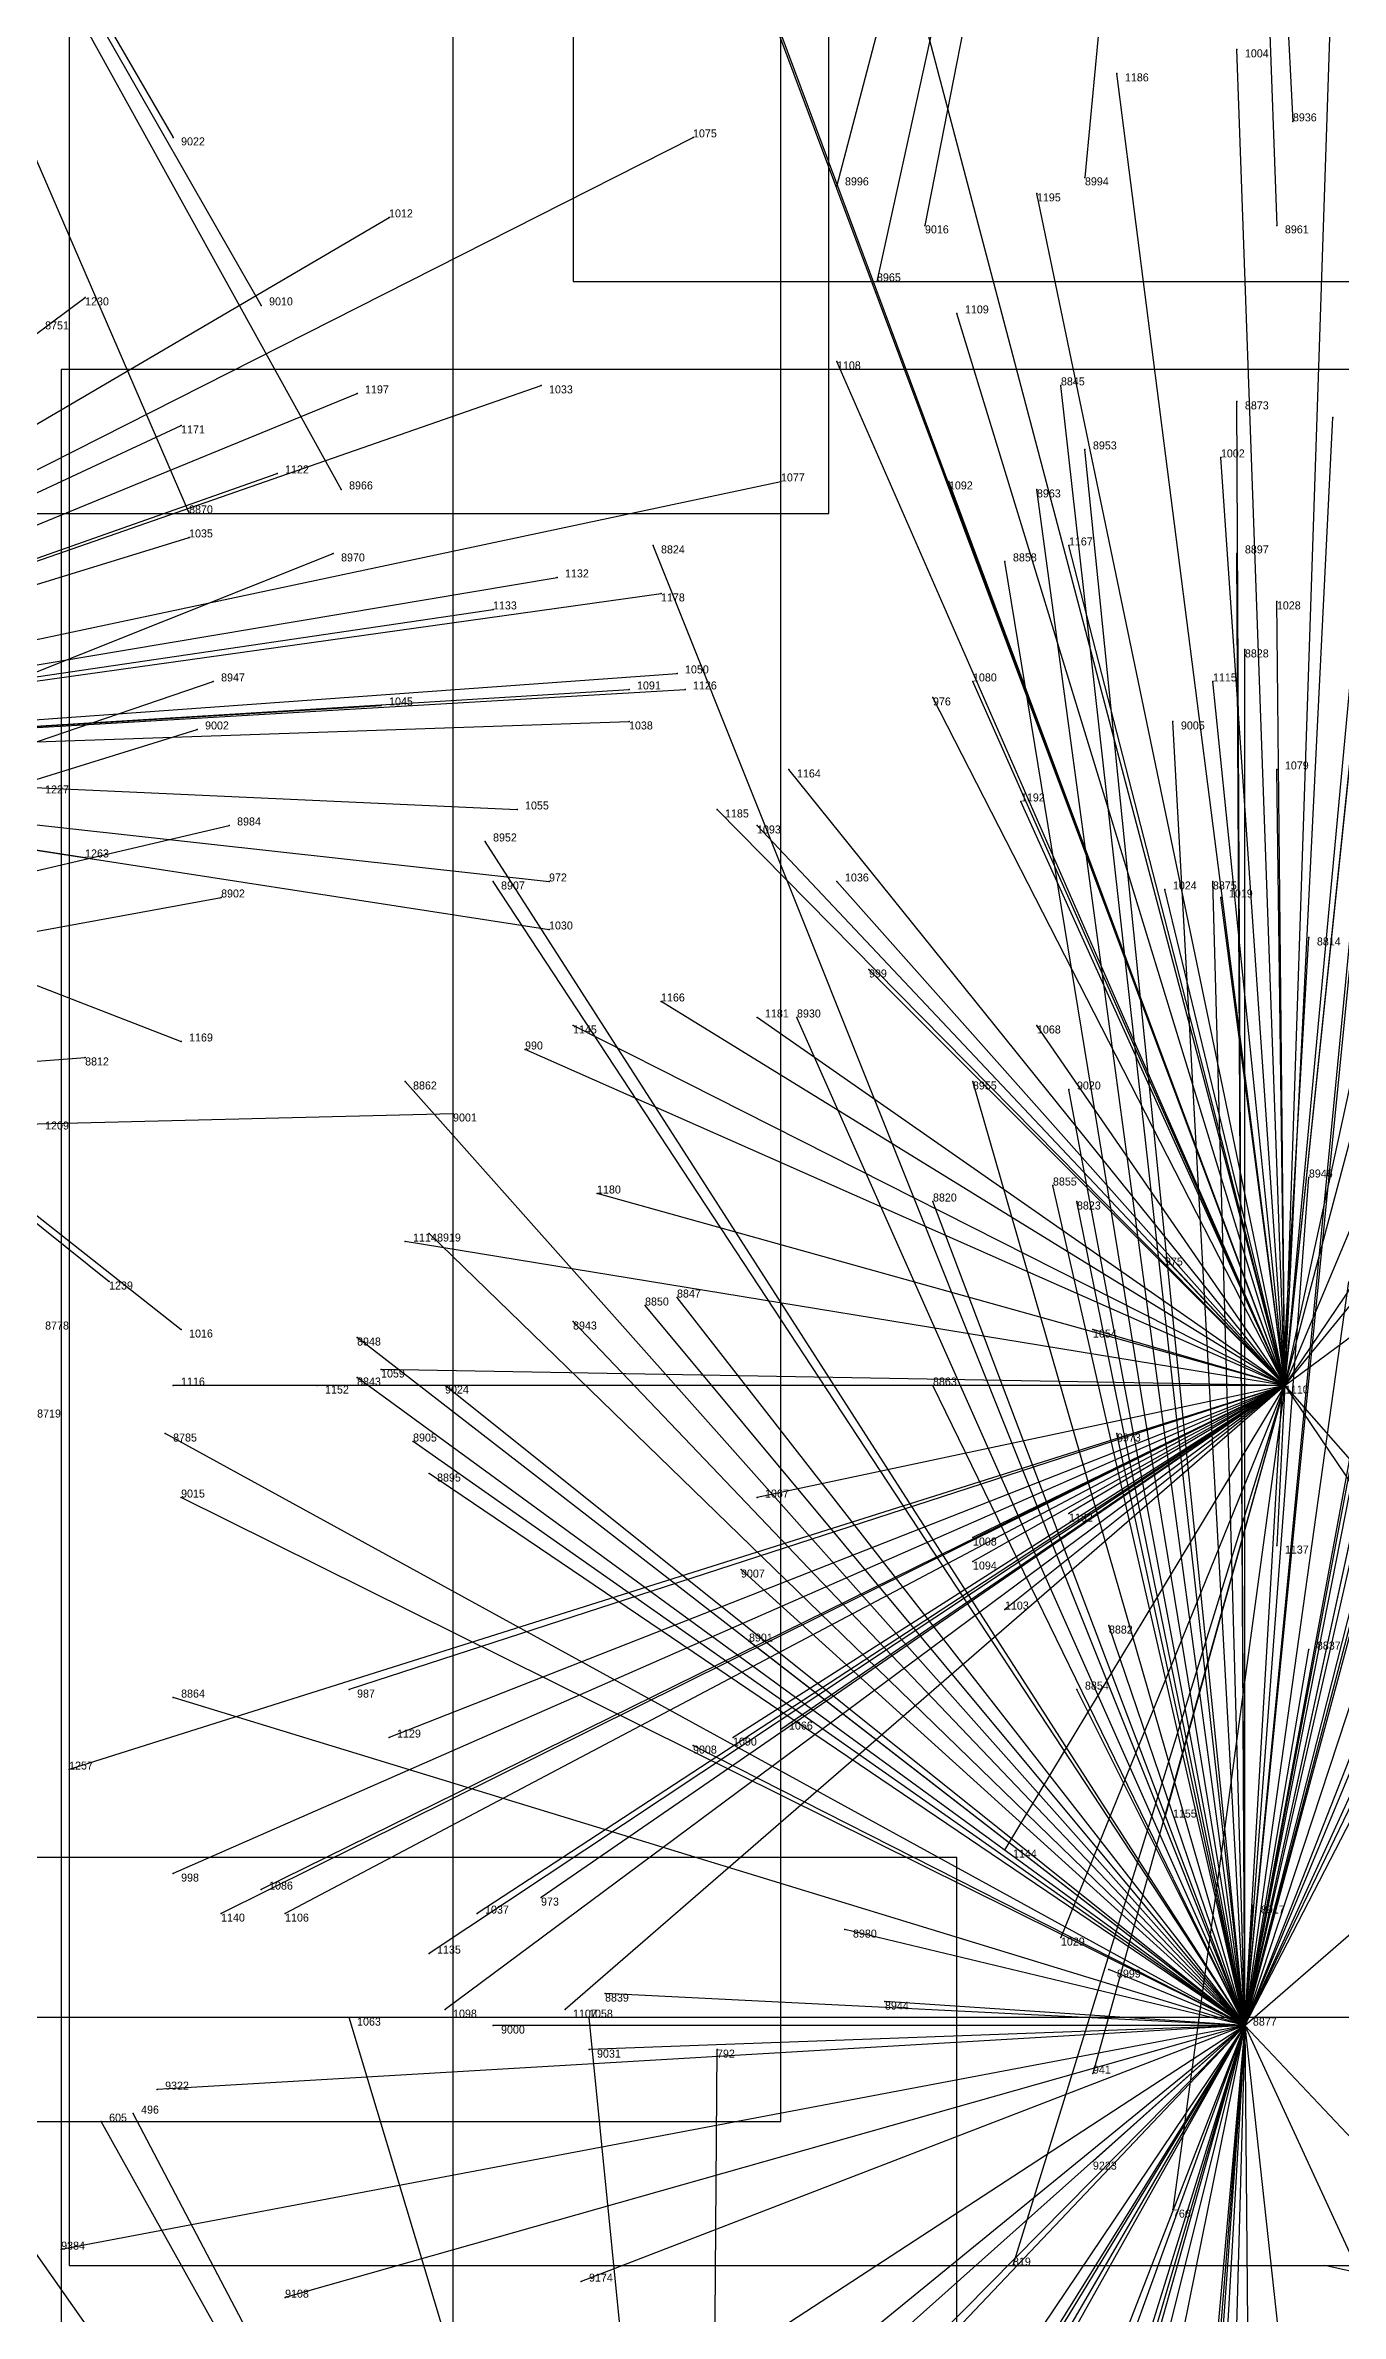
# Model space of a CAD drawing. Extents: x -0.07 to 1.1, y -0.07 to 1.1.
# Drawn here: x 0.742 to 0.904, y 0.219 to 0.5025 of the extents above; entities that cross this region are included whole.
import ezdxf

# ---------------------------------------------------------------- set-up
doc = ezdxf.new("R2010")
doc.units = 0
for name, color, linetype in [('Clients', 3, 'CONTINUOUS'), ('Facilities', 3, 'CONTINUOUS'), ('Facilities_lines', 3, 'CONTINUOUS'), ('Min_max_boxes', 1, 'CONTINUOUS'), ('Normals', 1, 'CONTINUOUS'), ('Source_points', 5, 'CONTINUOUS'), ('Text', 3, 'CONTINUOUS')]:
    doc.layers.add(name, color=color, linetype=linetype)

msp = doc.modelspace()

# ---------------------------------------------------------------- linework, layer by layer
at = {"layer": 'Clients', "color": 5}
for p in [(0.891, 0.502), (0.876, 0.499), (0.758, 0.491, 1), (0.823, 0.491), (0.898, 0.493, 1), (0.841, 0.485, 1), (0.872, 0.486, 1), (0.866, 0.484), (0.785, 0.481), (0.852, 0.48, 1), (0.896, 0.48, 1), (0.747, 0.471), (0.846, 0.473, 1), (0.769, 0.47, 1), (0.856, 0.469), (0.841, 0.463), (0.804, 0.46), (0.869, 0.46, 1), (0.781, 0.459), (0.891, 0.458, 1), (0.759, 0.455), (0.903, 0.456), (0.872, 0.452, 1), (0.889, 0.451), (0.771, 0.449), (0.834, 0.448), (0.855, 0.448), (0.779, 0.447, 1), (0.866, 0.447, 1), (0.76, 0.444, 1), (0.76, 0.441), (0.818, 0.44, 1), (0.87, 0.44), (0.778, 0.439, 1), (0.862, 0.438, 1), (0.891, 0.439, 1), (0.806, 0.436), (0.819, 0.434), (0.798, 0.432), (0.896, 0.433), (0.892, 0.427, 1), (0.763, 0.423, 1), (0.821, 0.424), (0.858, 0.423), (0.888, 0.423), (0.784, 0.42), (0.815, 0.422), (0.822, 0.422), (0.853, 0.421), (0.761, 0.417, 1), (0.815, 0.418), (0.883, 0.418, 1), (0.835, 0.412), (0.896, 0.412), (0.801, 0.407), (0.826, 0.407), (0.864, 0.408), (0.765, 0.405, 1), (0.797, 0.403, 1), (0.831, 0.405), (0.747, 0.401), (0.798, 0.398, 1), (0.805, 0.398), (0.841, 0.398), (0.882, 0.397), (0.888, 0.398, 1), (0.764, 0.396, 1), (0.889, 0.396), (0.805, 0.392), (0.9, 0.391, 1), (0.845, 0.387), (0.819, 0.383), (0.808, 0.38), (0.831, 0.381), (0.836, 0.381, 1), (0.866, 0.38), (0.759, 0.378), (0.747, 0.376, 1), (0.802, 0.377), (0.787, 0.373, 1), (0.858, 0.373, 1), (0.87, 0.372, 1), (0.793, 0.369, 1), (0.9, 0.361, 1), (0.811, 0.359), (0.853, 0.358, 1), (0.868, 0.36, 1), (0.871, 0.358, 1), (0.787, 0.353), (0.79, 0.354, 1), (0.882, 0.351), (0.75, 0.348), (0.821, 0.346, 1), (0.817, 0.345, 1), (0.759, 0.342), (0.781, 0.341, 1), (0.808, 0.343, 1), (0.873, 0.342), (0.758, 0.335), (0.776, 0.335), (0.781, 0.336, 1), (0.784, 0.337), (0.792, 0.335, 1), (0.853, 0.335, 1), (0.757, 0.329, 1), (0.876, 0.329, 1), (0.788, 0.328, 1), (0.79, 0.324, 1), (0.759, 0.321, 1), (0.831, 0.321), (0.87, 0.319), (0.858, 0.316), (0.896, 0.315), (0.829, 0.312, 1), (0.858, 0.313), (0.862, 0.307), (0.875, 0.305, 1), (0.83, 0.303, 1), (0.9, 0.302, 1), (0.758, 0.296, 1), (0.78, 0.297), (0.871, 0.297, 1), (0.785, 0.291), (0.823, 0.29, 1), (0.828, 0.291), (0.834, 0.292), (0.745, 0.287), (0.882, 0.281), (0.862, 0.277), (0.758, 0.274), (0.769, 0.272), (0.804, 0.271), (0.893, 0.27, 1), (0.764, 0.269), (0.772, 0.269), (0.796, 0.269), (0.842, 0.267, 1), (0.79, 0.264), (0.869, 0.266), (0.875, 0.262, 1), (0.812, 0.259, 1), (0.847, 0.258, 1), (0.78, 0.256), (0.792, 0.257), (0.807, 0.257), (0.81, 0.256), (0.798, 0.255, 1), (0.81, 0.252, 1), (0.826, 0.252), (0.756, 0.247, 1), (0.873, 0.249), (0.753, 0.244), (0.749, 0.243), (0.873, 0.238, 1), (0.883, 0.232), (0.744, 0.227, 1), (0.863, 0.225), (0.809, 0.223, 1), (0.772, 0.221, 1)]:
    msp.add_point(p, dxfattribs=at)
at = {"layer": 'Facilities', "color": 3}
for p in [(0.897, 0.335), (0.892, 0.255, 1)]:
    msp.add_point(p, dxfattribs=at)
at = {"layer": 'Facilities_lines', "color": 3}
for p, q in [((0.889, 0.669, 1), (0.841, 0.485, 1)), ((0.889, 0.669, 1), (0.846, 0.473, 1)), ((0.889, 0.669, 1), (0.852, 0.48, 1)), ((0.889, 0.669, 1), (0.872, 0.486, 1)), ((0.889, 0.669, 1), (0.898, 0.493, 1)), ((0.889, 0.669, 1), (0.896, 0.48, 1)), ((0.686, 0.615, 1), (0.76, 0.444, 1)), ((0.686, 0.615, 1), (0.779, 0.447, 1)), ((0.686, 0.615, 1), (0.769, 0.47, 1)), ((0.686, 0.615, 1), (0.758, 0.491, 1)), ((0.897, 0.335), (0.919, 0.546)), ((0.897, 0.335), (0.914, 0.518)), ((0.897, 0.335), (0.903, 0.515)), ((0.897, 0.335), (0.831, 0.512)), ((0.897, 0.335), (0.85, 0.513)), ((0.897, 0.335), (0.833, 0.506)), ((0.897, 0.335), (0.891, 0.502)), ((0.897, 0.335), (0.876, 0.499)), ((0.669, 0.413), (0.823, 0.491)), ((0.897, 0.335), (0.913, 0.488)), ((0.897, 0.335), (0.866, 0.484)), ((0.897, 0.335), (0.929, 0.482)), ((0.897, 0.335), (0.936, 0.482)), ((0.669, 0.413), (0.785, 0.481)), ((0.669, 0.413), (0.747, 0.471)), ((0.897, 0.335), (0.856, 0.469)), ((0.897, 0.335), (0.841, 0.463)), ((0.669, 0.413), (0.804, 0.46)), ((0.892, 0.255, 1), (0.869, 0.46, 1)), ((0.892, 0.255, 1), (0.912, 0.462, 1)), ((0.892, 0.255, 1), (0.944, 0.46, 1)), ((0.669, 0.413), (0.781, 0.459)), ((0.892, 0.255, 1), (0.891, 0.458, 1)), ((0.892, 0.255, 1), (0.936, 0.458, 1)), ((0.669, 0.413), (0.759, 0.455)), ((0.897, 0.335), (0.903, 0.456)), ((0.892, 0.255, 1), (0.872, 0.452, 1)), ((0.897, 0.335), (0.889, 0.451)), ((0.669, 0.413), (0.771, 0.449)), ((0.669, 0.413), (0.834, 0.448)), ((0.897, 0.335), (0.855, 0.448)), ((0.892, 0.255, 1), (0.866, 0.447, 1)), ((0.669, 0.413), (0.76, 0.441)), ((0.892, 0.255, 1), (0.818, 0.44, 1)), ((0.897, 0.335), (0.87, 0.44)), ((0.59, 0.364, 1), (0.778, 0.439, 1)), ((0.892, 0.255, 1), (0.862, 0.438, 1)), ((0.892, 0.255, 1), (0.891, 0.439, 1)), ((0.669, 0.413), (0.806, 0.436)), ((0.669, 0.413), (0.819, 0.434)), ((0.669, 0.413), (0.798, 0.432)), ((0.892, 0.255, 1), (0.927, 0.433, 1)), ((0.897, 0.335), (0.896, 0.433)), ((0.897, 0.335), (0.938, 0.433)), ((0.892, 0.255, 1), (0.892, 0.427, 1)), ((0.59, 0.364, 1), (0.763, 0.423, 1)), ((0.669, 0.413), (0.821, 0.424)), ((0.897, 0.335), (0.858, 0.423)), ((0.897, 0.335), (0.888, 0.423)), ((0.669, 0.413), (0.815, 0.422)), ((0.669, 0.413), (0.822, 0.422)), ((0.669, 0.413), (0.784, 0.42)), ((0.897, 0.335), (0.853, 0.421)), ((0.59, 0.364, 1), (0.761, 0.417, 1)), ((0.669, 0.413), (0.815, 0.418)), ((0.892, 0.255, 1), (0.883, 0.418, 1)), ((0.669, 0.413), (0.805, 0.398)), ((0.669, 0.413), (0.805, 0.392)), ((0.669, 0.413), (0.801, 0.407)), ((0.669, 0.413), (0.759, 0.378)), ((0.669, 0.413), (0.759, 0.342)), ((0.669, 0.413), (0.75, 0.348)), ((0.669, 0.413), (0.747, 0.401)), ((0.897, 0.335), (0.835, 0.412)), ((0.897, 0.335), (0.896, 0.412)), ((0.897, 0.335), (0.826, 0.407)), ((0.897, 0.335), (0.864, 0.408)), ((0.892, 0.255, 1), (0.907, 0.406, 1)), ((0.59, 0.364, 1), (0.765, 0.405, 1)), ((0.892, 0.255, 1), (0.797, 0.403, 1)), ((0.897, 0.335), (0.831, 0.405)), ((0.892, 0.255, 1), (0.919, 0.401, 1)), ((0.892, 0.255, 1), (0.798, 0.398, 1)), ((0.897, 0.335), (0.841, 0.398)), ((0.897, 0.335), (0.882, 0.397)), ((0.892, 0.255, 1), (0.888, 0.398, 1)), ((0.59, 0.364, 1), (0.764, 0.396, 1)), ((0.897, 0.335), (0.889, 0.396)), ((0.892, 0.255, 1), (0.9, 0.391, 1)), ((0.897, 0.335), (0.845, 0.387)), ((0.892, 0.255, 1), (0.922, 0.387, 1)), ((0.897, 0.335), (0.819, 0.383)), ((0.897, 0.335), (0.93, 0.384)), ((0.897, 0.335), (0.808, 0.38)), ((0.897, 0.335), (0.831, 0.381)), ((0.892, 0.255, 1), (0.836, 0.381, 1)), ((0.897, 0.335), (0.866, 0.38)), ((0.892, 0.255, 1), (0.916, 0.382, 1)), ((0.897, 0.335), (0.932, 0.378)), ((0.59, 0.364, 1), (0.747, 0.376, 1)), ((0.897, 0.335), (0.802, 0.377)), ((0.892, 0.255, 1), (0.918, 0.375, 1)), ((0.892, 0.255, 1), (0.787, 0.373, 1)), ((0.892, 0.255, 1), (0.858, 0.373, 1)), ((0.892, 0.255, 1), (0.87, 0.372, 1)), ((0.892, 0.255, 1), (0.924, 0.374, 1)), ((0.59, 0.364, 1), (0.793, 0.369, 1)), ((0.892, 0.255, 1), (0.9, 0.361, 1)), ((0.897, 0.335), (0.811, 0.359)), ((0.892, 0.255, 1), (0.853, 0.358, 1)), ((0.892, 0.255, 1), (0.868, 0.36, 1)), ((0.892, 0.255, 1), (0.871, 0.358, 1)), ((0.892, 0.255, 1), (0.932, 0.357, 1)), ((0.897, 0.335), (0.924, 0.355)), ((0.897, 0.335), (0.787, 0.353)), ((0.892, 0.255, 1), (0.79, 0.354, 1)), ((0.892, 0.255, 1), (0.942, 0.352, 1)), ((0.897, 0.335), (0.882, 0.351)), ((0.892, 0.255, 1), (0.821, 0.346, 1)), ((0.892, 0.255, 1), (0.905, 0.348, 1)), ((0.892, 0.255, 1), (0.817, 0.345, 1)), ((0.892, 0.255, 1), (0.781, 0.341, 1)), ((0.892, 0.255, 1), (0.808, 0.343, 1)), ((0.897, 0.335), (0.873, 0.342)), ((0.897, 0.335), (0.745, 0.287)), ((0.897, 0.335), (0.758, 0.274)), ((0.897, 0.335), (0.758, 0.335)), ((0.897, 0.335), (0.764, 0.269)), ((0.897, 0.335), (0.769, 0.272)), ((0.897, 0.335), (0.772, 0.269)), ((0.897, 0.335), (0.776, 0.335)), ((0.897, 0.335), (0.78, 0.297)), ((0.892, 0.255, 1), (0.781, 0.336, 1)), ((0.897, 0.335), (0.784, 0.337)), ((0.897, 0.335), (0.785, 0.291)), ((0.897, 0.335), (0.79, 0.264)), ((0.897, 0.335), (0.792, 0.257)), ((0.892, 0.255, 1), (0.792, 0.335, 1)), ((0.897, 0.335), (0.796, 0.269)), ((0.897, 0.335), (0.804, 0.271)), ((0.897, 0.335), (0.807, 0.257)), ((0.897, 0.335), (0.828, 0.291)), ((0.897, 0.335), (0.831, 0.321)), ((0.897, 0.335), (0.834, 0.292)), ((0.892, 0.255, 1), (0.853, 0.335, 1)), ((0.897, 0.335), (0.858, 0.316)), ((0.897, 0.335), (0.858, 0.313)), ((0.897, 0.335), (0.862, 0.307)), ((0.897, 0.335), (0.862, 0.277)), ((0.897, 0.335), (0.863, 0.225)), ((0.897, 0.335), (0.869, 0.266)), ((0.897, 0.335), (0.87, 0.319)), ((0.897, 0.335), (0.873, 0.249)), ((0.897, 0.335), (0.882, 0.281)), ((0.897, 0.335), (0.883, 0.232)), ((0.892, 0.255, 1), (0.913, 0.335, 1)), ((0.897, 0.335), (0.896, 0.315)), ((0.897, 0.335), (0.93, 0.286)), ((0.897, 0.335), (0.933, 0.294)), ((0.892, 0.255, 1), (0.93, 0.334, 1)), ((0.892, 0.255, 1), (0.757, 0.329, 1)), ((0.892, 0.255, 1), (0.876, 0.329, 1)), ((0.892, 0.255, 1), (0.788, 0.328, 1)), ((0.892, 0.255, 1), (0.79, 0.324, 1)), ((0.892, 0.255, 1), (0.915, 0.325, 1)), ((0.892, 0.255, 1), (0.924, 0.325, 1)), ((0.892, 0.255, 1), (0.759, 0.321, 1)), ((0.892, 0.255, 1), (0.829, 0.312, 1)), ((0.892, 0.255, 1), (0.914, 0.308, 1)), ((0.892, 0.255, 1), (0.875, 0.305, 1)), ((0.892, 0.255, 1), (0.83, 0.303, 1)), ((0.892, 0.255, 1), (0.9, 0.302, 1)), ((0.892, 0.255, 1), (0.758, 0.296, 1)), ((0.892, 0.255, 1), (0.871, 0.297, 1)), ((0.892, 0.255, 1), (0.823, 0.29, 1)), ((0.892, 0.255, 1), (0.923, 0.282, 1)), ((0.892, 0.255, 1), (0.923, 0.282, 1)), ((0.892, 0.255, 1), (0.893, 0.27, 1)), ((0.892, 0.255, 1), (0.842, 0.267, 1)), ((0.892, 0.255, 1), (0.875, 0.262, 1)), ((0.892, 0.255, 1), (0.812, 0.259, 1)), ((0.892, 0.255, 1), (0.847, 0.258, 1)), ((0.825, 0.107), (0.78, 0.256)), ((0.825, 0.107), (0.81, 0.256)), ((0.892, 0.255, 1), (0.744, 0.227, 1)), ((0.892, 0.255, 1), (0.756, 0.247, 1)), ((0.892, 0.255, 1), (0.772, 0.221, 1)), ((0.892, 0.255, 1), (0.798, 0.255, 1)), ((0.892, 0.255, 1), (0.805, 0.184, 1)), ((0.892, 0.255, 1), (0.807, 0.169, 1)), ((0.892, 0.255, 1), (0.809, 0.223, 1)), ((0.892, 0.255, 1), (0.81, 0.252, 1)), ((0.892, 0.255, 1), (0.816, 0.175, 1)), ((0.892, 0.255, 1), (0.826, 0.212, 1)), ((0.892, 0.255, 1), (0.828, 0.16, 1)), ((0.892, 0.255, 1), (0.828, 0.198, 1)), ((0.892, 0.255, 1), (0.834, 0.162, 1)), ((0.892, 0.255, 1), (0.842, 0.173, 1)), ((0.892, 0.255, 1), (0.846, 0.176, 1)), ((0.892, 0.255, 1), (0.848, 0.142, 1)), ((0.892, 0.255, 1), (0.854, 0.15, 1)), ((0.892, 0.255, 1), (0.854, 0.126, 1)), ((0.892, 0.255, 1), (0.861, 0.145, 1)), ((0.892, 0.255, 1), (0.869, 0.163, 1)), ((0.892, 0.255, 1), (0.869, 0.214, 1)), ((0.892, 0.255, 1), (0.873, 0.238, 1)), ((0.892, 0.255, 1), (0.877, 0.181, 1)), ((0.892, 0.255, 1), (0.878, 0.21, 1)), ((0.892, 0.255, 1), (0.881, 0.132, 1)), ((0.892, 0.255, 1), (0.881, 0.104, 1)), ((0.892, 0.255, 1), (0.884, 0.156, 1)), ((0.892, 0.255, 1), (0.887, 0.169, 1)), ((0.892, 0.255, 1), (0.887, 0.075, 1)), ((0.892, 0.255, 1), (0.921, 0.192, 1)), ((0.892, 0.255, 1), (0.909, 0.237, 1)), ((0.892, 0.255, 1), (0.904, 0.145, 1)), ((0.892, 0.255, 1), (0.893, 0.141, 1)), ((0.825, 0.107), (0.826, 0.252)), ((0.825, 0.107), (0.753, 0.244)), ((0.825, 0.107), (0.749, 0.243)), ((0.825, 0.107), (0.737, 0.232))]:
    msp.add_line(p, q, dxfattribs=at)
at = {"layer": 'Min_max_boxes', "color": 1}
for p, q in [((0.808, 0.796, 1), (0.808, 0.473, 1)), ((0.808, 0.796, 1), (0.808, 0.473, 1)), ((0.84, 0.444, 1), (0.84, 0.789, 1)), ((0.84, 0.444, 1), (0.84, 0.789, 1)), ((0.745, 0.546), (0.745, 0.225)), ((0.745, 0.546), (0.745, 0.225)), ((0.793, 0.217, 1), (0.793, 0.547, 1)), ((0.793, 0.217, 1), (0.793, 0.547, 1)), ((0.834, 0.243), (0.834, 0.525)), ((0.834, 0.243), (0.834, 0.525)), ((0.808, 0.473, 1), (0.94, 0.473, 1)), ((0.808, 0.473, 1), (0.94, 0.473, 1)), ((0.808, 0.473, 1), (0.808, 0.473, 1)), ((0.944, 0.462, 1), (0.744, 0.462, 1)), ((0.744, 0.462, 1), (0.744, 0.075, 1)), ((0.944, 0.462, 1), (0.744, 0.462, 1)), ((0.744, 0.462, 1), (0.744, 0.075, 1)), ((0.744, 0.462, 1), (0.744, 0.462, 1)), ((0.471, 0.444, 1), (0.84, 0.444, 1)), ((0.471, 0.444, 1), (0.84, 0.444, 1)), ((0.84, 0.444, 1), (0.84, 0.444, 1)), ((0.856, 0.276, 1), (0.541, 0.276, 1)), ((0.856, 0.276, 1), (0.541, 0.276, 1)), ((0.856, 0.075, 1), (0.856, 0.276, 1)), ((0.856, 0.075, 1), (0.856, 0.276, 1)), ((0.856, 0.276, 1), (0.856, 0.276, 1)), ((0.92, 0.256), (0.716, 0.256)), ((0.92, 0.256), (0.716, 0.256)), ((0.482, 0.243), (0.834, 0.243)), ((0.482, 0.243), (0.834, 0.243)), ((0.834, 0.243), (0.834, 0.243)), ((0.745, 0.225), (0.938, 0.225)), ((0.745, 0.225), (0.938, 0.225)), ((0.745, 0.225), (0.745, 0.225))]:
    msp.add_line(p, q, dxfattribs=at)
at = {"layer": 'Normals', "color": 1}
for p, q in [((0.891, 0.502), (0.891, 0.502, 0.1)), ((0.876, 0.499), (0.876, 0.499, 0.1)), ((0.758, 0.491, 1), (0.758, 0.491, 1.1)), ((0.823, 0.491), (0.823, 0.491, 0.1)), ((0.898, 0.493, 1), (0.898, 0.493, 1.1)), ((0.841, 0.485, 1), (0.841, 0.485, 1.1)), ((0.872, 0.486, 1), (0.872, 0.486, 1.1)), ((0.866, 0.484), (0.866, 0.484, 0.1)), ((0.785, 0.481), (0.785, 0.481, 0.1)), ((0.852, 0.48, 1), (0.852, 0.48, 1.1)), ((0.896, 0.48, 1), (0.896, 0.48, 1.1)), ((0.747, 0.471), (0.747, 0.471, 0.1)), ((0.846, 0.473, 1), (0.846, 0.473, 1.1)), ((0.769, 0.47, 1), (0.769, 0.47, 1.1)), ((0.856, 0.469), (0.856, 0.469, 0.1)), ((0.841, 0.463), (0.841, 0.463, 0.1)), ((0.804, 0.46), (0.804, 0.46, 0.1)), ((0.869, 0.46, 1), (0.869, 0.46, 1.1)), ((0.781, 0.459), (0.781, 0.459, 0.1)), ((0.891, 0.458, 1), (0.891, 0.458, 1.1)), ((0.759, 0.455), (0.759, 0.455, 0.1)), ((0.903, 0.456), (0.903, 0.456, 0.1)), ((0.872, 0.452, 1), (0.872, 0.452, 1.1)), ((0.889, 0.451), (0.889, 0.451, 0.1)), ((0.771, 0.449), (0.771, 0.449, 0.1)), ((0.834, 0.448), (0.834, 0.448, 0.1)), ((0.855, 0.448), (0.855, 0.448, 0.1)), ((0.779, 0.447, 1), (0.779, 0.447, 1.1)), ((0.866, 0.447, 1), (0.866, 0.447, 1.1)), ((0.76, 0.444, 1), (0.76, 0.444, 1.1)), ((0.76, 0.441), (0.76, 0.441, 0.1)), ((0.818, 0.44, 1), (0.818, 0.44, 1.1)), ((0.87, 0.44), (0.87, 0.44, 0.1)), ((0.778, 0.439, 1), (0.778, 0.439, 1.1)), ((0.862, 0.438, 1), (0.862, 0.438, 1.1)), ((0.891, 0.439, 1), (0.891, 0.439, 1.1)), ((0.806, 0.436), (0.806, 0.436, 0.1)), ((0.819, 0.434), (0.819, 0.434, 0.1)), ((0.798, 0.432), (0.798, 0.432, 0.1)), ((0.896, 0.433), (0.896, 0.433, 0.1)), ((0.892, 0.427, 1), (0.892, 0.427, 1.1)), ((0.763, 0.423, 1), (0.763, 0.423, 1.1)), ((0.821, 0.424), (0.821, 0.424, 0.1)), ((0.858, 0.423), (0.858, 0.423, 0.1)), ((0.888, 0.423), (0.888, 0.423, 0.1)), ((0.784, 0.42), (0.784, 0.42, 0.1)), ((0.815, 0.422), (0.815, 0.422, 0.1)), ((0.822, 0.422), (0.822, 0.422, 0.1)), ((0.853, 0.421), (0.853, 0.421, 0.1)), ((0.761, 0.417, 1), (0.761, 0.417, 1.1)), ((0.815, 0.418), (0.815, 0.418, 0.1)), ((0.883, 0.418, 1), (0.883, 0.418, 1.1)), ((0.835, 0.412), (0.835, 0.412, 0.1)), ((0.896, 0.412), (0.896, 0.412, 0.1)), ((0.801, 0.407), (0.801, 0.407, 0.1)), ((0.826, 0.407), (0.826, 0.407, 0.1)), ((0.864, 0.408), (0.864, 0.408, 0.1)), ((0.765, 0.405, 1), (0.765, 0.405, 1.1)), ((0.797, 0.403, 1), (0.797, 0.403, 1.1)), ((0.831, 0.405), (0.831, 0.405, 0.1)), ((0.747, 0.401), (0.747, 0.401, 0.1)), ((0.798, 0.398, 1), (0.798, 0.398, 1.1)), ((0.805, 0.398), (0.805, 0.398, 0.1)), ((0.841, 0.398), (0.841, 0.398, 0.1)), ((0.882, 0.397), (0.882, 0.397, 0.1)), ((0.888, 0.398, 1), (0.888, 0.398, 1.1)), ((0.764, 0.396, 1), (0.764, 0.396, 1.1)), ((0.889, 0.396), (0.889, 0.396, 0.1)), ((0.805, 0.392), (0.805, 0.392, 0.1)), ((0.9, 0.391, 1), (0.9, 0.391, 1.1)), ((0.845, 0.387), (0.845, 0.387, 0.1)), ((0.819, 0.383), (0.819, 0.383, 0.1)), ((0.808, 0.38), (0.808, 0.38, 0.1)), ((0.831, 0.381), (0.831, 0.381, 0.1)), ((0.836, 0.381, 1), (0.836, 0.381, 1.1)), ((0.866, 0.38), (0.866, 0.38, 0.1)), ((0.759, 0.378), (0.759, 0.378, 0.1)), ((0.747, 0.376, 1), (0.747, 0.376, 1.1)), ((0.802, 0.377), (0.802, 0.377, 0.1)), ((0.787, 0.373, 1), (0.787, 0.373, 1.1)), ((0.858, 0.373, 1), (0.858, 0.373, 1.1)), ((0.87, 0.372, 1), (0.87, 0.372, 1.1)), ((0.793, 0.369, 1), (0.793, 0.369, 1.1)), ((0.9, 0.361, 1), (0.9, 0.361, 1.1)), ((0.811, 0.359), (0.811, 0.359, 0.1)), ((0.853, 0.358, 1), (0.853, 0.358, 1.1)), ((0.868, 0.36, 1), (0.868, 0.36, 1.1)), ((0.871, 0.358, 1), (0.871, 0.358, 1.1)), ((0.787, 0.353), (0.787, 0.353, 0.1)), ((0.79, 0.354, 1), (0.79, 0.354, 1.1)), ((0.882, 0.351), (0.882, 0.351, 0.1)), ((0.75, 0.348), (0.75, 0.348, 0.1)), ((0.821, 0.346, 1), (0.821, 0.346, 1.1)), ((0.817, 0.345, 1), (0.817, 0.345, 1.1)), ((0.759, 0.342), (0.759, 0.342, 0.1)), ((0.781, 0.341, 1), (0.781, 0.341, 1.1)), ((0.808, 0.343, 1), (0.808, 0.343, 1.1)), ((0.873, 0.342), (0.873, 0.342, 0.1)), ((0.758, 0.335), (0.758, 0.335, 0.1)), ((0.776, 0.335), (0.776, 0.335, 0.1)), ((0.781, 0.336, 1), (0.781, 0.336, 1.1)), ((0.784, 0.337), (0.784, 0.337, 0.1)), ((0.792, 0.335, 1), (0.792, 0.335, 1.1)), ((0.853, 0.335, 1), (0.853, 0.335, 1.1)), ((0.897, 0.335), (0.897, 0.335, 0.1)), ((0.757, 0.329, 1), (0.757, 0.329, 1.1)), ((0.876, 0.329, 1), (0.876, 0.329, 1.1)), ((0.788, 0.328, 1), (0.788, 0.328, 1.1)), ((0.79, 0.324, 1), (0.79, 0.324, 1.1)), ((0.759, 0.321, 1), (0.759, 0.321, 1.1)), ((0.831, 0.321), (0.831, 0.321, 0.1)), ((0.87, 0.319), (0.87, 0.319, 0.1)), ((0.858, 0.316), (0.858, 0.316, 0.1)), ((0.896, 0.315), (0.896, 0.315, 0.1)), ((0.829, 0.312, 1), (0.829, 0.312, 1.1)), ((0.858, 0.313), (0.858, 0.313, 0.1)), ((0.862, 0.307), (0.862, 0.307, 0.1)), ((0.875, 0.305, 1), (0.875, 0.305, 1.1)), ((0.83, 0.303, 1), (0.83, 0.303, 1.1)), ((0.9, 0.302, 1), (0.9, 0.302, 1.1)), ((0.758, 0.296, 1), (0.758, 0.296, 1.1)), ((0.78, 0.297), (0.78, 0.297, 0.1)), ((0.871, 0.297, 1), (0.871, 0.297, 1.1)), ((0.785, 0.291), (0.785, 0.291, 0.1)), ((0.823, 0.29, 1), (0.823, 0.29, 1.1)), ((0.828, 0.291), (0.828, 0.291, 0.1)), ((0.834, 0.292), (0.834, 0.292, 0.1)), ((0.745, 0.287), (0.745, 0.287, 0.1)), ((0.882, 0.281), (0.882, 0.281, 0.1)), ((0.862, 0.277), (0.862, 0.277, 0.1)), ((0.758, 0.274), (0.758, 0.274, 0.1)), ((0.769, 0.272), (0.769, 0.272, 0.1)), ((0.804, 0.271), (0.804, 0.271, 0.1)), ((0.893, 0.27, 1), (0.893, 0.27, 1.1)), ((0.764, 0.269), (0.764, 0.269, 0.1)), ((0.772, 0.269), (0.772, 0.269, 0.1)), ((0.796, 0.269), (0.796, 0.269, 0.1)), ((0.842, 0.267, 1), (0.842, 0.267, 1.1)), ((0.79, 0.264), (0.79, 0.264, 0.1)), ((0.869, 0.266), (0.869, 0.266, 0.1)), ((0.875, 0.262, 1), (0.875, 0.262, 1.1)), ((0.812, 0.259, 1), (0.812, 0.259, 1.1)), ((0.847, 0.258, 1), (0.847, 0.258, 1.1)), ((0.78, 0.256), (0.78, 0.256, 0.1)), ((0.792, 0.257), (0.792, 0.257, 0.1)), ((0.807, 0.257), (0.807, 0.257, 0.1)), ((0.81, 0.256), (0.81, 0.256, 0.1)), ((0.798, 0.255, 1), (0.798, 0.255, 1.1)), ((0.892, 0.255, 1), (0.892, 0.255, 1.1)), ((0.81, 0.252, 1), (0.81, 0.252, 1.1)), ((0.826, 0.252), (0.826, 0.252, 0.1)), ((0.756, 0.247, 1), (0.756, 0.247, 1.1)), ((0.873, 0.249), (0.873, 0.249, 0.1)), ((0.753, 0.244), (0.753, 0.244, 0.1)), ((0.749, 0.243), (0.749, 0.243, 0.1)), ((0.873, 0.238, 1), (0.873, 0.238, 1.1)), ((0.883, 0.232), (0.883, 0.232, 0.1)), ((0.744, 0.227, 1), (0.744, 0.227, 1.1)), ((0.863, 0.225), (0.863, 0.225, 0.1)), ((0.92, 0.221), (0.902, 0.225, 0.098)), ((0.809, 0.223, 1), (0.809, 0.223, 1.1)), ((0.772, 0.221, 1), (0.772, 0.221, 1.1))]:
    msp.add_line(p, q, dxfattribs=at)
at = {"layer": 'Source_points', "color": 5}
for p in [(0.891, 0.502), (0.876, 0.499), (0.758, 0.491, 1), (0.823, 0.491), (0.898, 0.493, 1), (0.841, 0.485, 1), (0.872, 0.486, 1), (0.866, 0.484), (0.785, 0.481), (0.852, 0.48, 1), (0.896, 0.48, 1), (0.747, 0.471), (0.846, 0.473, 1), (0.769, 0.47, 1), (0.856, 0.469), (0.841, 0.463), (0.804, 0.46), (0.869, 0.46, 1), (0.781, 0.459), (0.891, 0.458, 1), (0.759, 0.455), (0.903, 0.456), (0.872, 0.452, 1), (0.889, 0.451), (0.771, 0.449), (0.834, 0.448), (0.855, 0.448), (0.779, 0.447, 1), (0.866, 0.447, 1), (0.76, 0.444, 1), (0.76, 0.441), (0.818, 0.44, 1), (0.87, 0.44), (0.778, 0.439, 1), (0.862, 0.438, 1), (0.891, 0.439, 1), (0.806, 0.436), (0.819, 0.434), (0.798, 0.432), (0.896, 0.433), (0.892, 0.427, 1), (0.763, 0.423, 1), (0.821, 0.424), (0.858, 0.423), (0.888, 0.423), (0.784, 0.42), (0.815, 0.422), (0.822, 0.422), (0.853, 0.421), (0.761, 0.417, 1), (0.815, 0.418), (0.883, 0.418, 1), (0.835, 0.412), (0.896, 0.412), (0.801, 0.407), (0.826, 0.407), (0.864, 0.408), (0.765, 0.405, 1), (0.797, 0.403, 1), (0.831, 0.405), (0.747, 0.401), (0.798, 0.398, 1), (0.805, 0.398), (0.841, 0.398), (0.882, 0.397), (0.888, 0.398, 1), (0.764, 0.396, 1), (0.889, 0.396), (0.805, 0.392), (0.9, 0.391, 1), (0.845, 0.387), (0.819, 0.383), (0.808, 0.38), (0.831, 0.381), (0.836, 0.381, 1), (0.866, 0.38), (0.759, 0.378), (0.747, 0.376, 1), (0.802, 0.377), (0.787, 0.373, 1), (0.858, 0.373, 1), (0.87, 0.372, 1), (0.793, 0.369, 1), (0.9, 0.361, 1), (0.811, 0.359), (0.853, 0.358, 1), (0.868, 0.36, 1), (0.871, 0.358, 1), (0.787, 0.353), (0.79, 0.354, 1), (0.882, 0.351), (0.75, 0.348), (0.821, 0.346, 1), (0.817, 0.345, 1), (0.759, 0.342), (0.781, 0.341, 1), (0.808, 0.343, 1), (0.873, 0.342), (0.758, 0.335), (0.776, 0.335), (0.781, 0.336, 1), (0.784, 0.337), (0.792, 0.335, 1), (0.853, 0.335, 1), (0.897, 0.335), (0.757, 0.329, 1), (0.876, 0.329, 1), (0.788, 0.328, 1), (0.79, 0.324, 1), (0.759, 0.321, 1), (0.831, 0.321), (0.87, 0.319), (0.858, 0.316), (0.896, 0.315), (0.829, 0.312, 1), (0.858, 0.313), (0.862, 0.307), (0.875, 0.305, 1), (0.83, 0.303, 1), (0.9, 0.302, 1), (0.758, 0.296, 1), (0.78, 0.297), (0.871, 0.297, 1), (0.785, 0.291), (0.823, 0.29, 1), (0.828, 0.291), (0.834, 0.292), (0.745, 0.287), (0.882, 0.281), (0.862, 0.277), (0.758, 0.274), (0.769, 0.272), (0.804, 0.271), (0.893, 0.27, 1), (0.764, 0.269), (0.772, 0.269), (0.796, 0.269), (0.842, 0.267, 1), (0.79, 0.264), (0.869, 0.266), (0.875, 0.262, 1), (0.812, 0.259, 1), (0.847, 0.258, 1), (0.78, 0.256), (0.792, 0.257), (0.807, 0.257), (0.81, 0.256), (0.798, 0.255, 1), (0.892, 0.255, 1), (0.81, 0.252, 1), (0.826, 0.252), (0.756, 0.247, 1), (0.873, 0.249), (0.753, 0.244), (0.749, 0.243), (0.873, 0.238, 1), (0.883, 0.232), (0.744, 0.227, 1), (0.863, 0.225), (0.809, 0.223, 1), (0.772, 0.221, 1)]:
    msp.add_point(p, dxfattribs=at)

# ---------------------------------------------------------------- texts
at = {"layer": 'Text', "color": 3}
for s, p in [('1004', (0.892, 0.501)), ('1186', (0.877, 0.498)), ('8936', (0.898, 0.493, 1)), ('9022', (0.759, 0.49, 1)), ('1075', (0.823, 0.491)), ('8996', (0.842, 0.485, 1)), ('8994', (0.872, 0.485, 1)), ('1012', (0.785, 0.481)), ('1195', (0.866, 0.483)), ('9016', (0.852, 0.479, 1)), ('8961', (0.897, 0.479, 1)), ('8965', (0.846, 0.473, 1)), ('1230', (0.747, 0.47)), ('9010', (0.77, 0.47, 1)), ('8751', (0.742, 0.467, 1)), ('1109', (0.857, 0.469)), ('1108', (0.841, 0.462)), ('1197', (0.782, 0.459)), ('1033', (0.805, 0.459)), ('8845', (0.869, 0.46, 1)), ('8873', (0.892, 0.457, 1)), ('1171', (0.759, 0.454)), ('8953', (0.873, 0.452, 1)), ('1002', (0.889, 0.451)), ('1122', (0.772, 0.449)), ('8966', (0.78, 0.447, 1)), ('1077', (0.834, 0.448)), ('1092', (0.855, 0.447)), ('8963', (0.866, 0.446, 1)), ('8870', (0.76, 0.444, 1)), ('1035', (0.76, 0.441)), ('8824', (0.819, 0.439, 1)), ('1167', (0.87, 0.44)), ('8897', (0.892, 0.439, 1)), ('8970', (0.779, 0.438, 1)), ('1132', (0.807, 0.436)), ('8858', (0.863, 0.438, 1)), ('1178', (0.819, 0.433)), ('1133', (0.798, 0.432)), ('1028', (0.896, 0.432)), ('8828', (0.892, 0.426, 1)), ('8947', (0.764, 0.423, 1)), ('1091', (0.816, 0.422)), ('1050', (0.822, 0.424)), ('1126', (0.823, 0.422)), ('1080', (0.858, 0.423)), ('1115', (0.888, 0.423)), ('1045', (0.785, 0.42)), ('976', (0.853, 0.42)), ('9002', (0.762, 0.417, 1)), ('1038', (0.815, 0.417)), ('9005', (0.884, 0.417, 1)), ('1164', (0.836, 0.411)), ('1079', (0.897, 0.412)), ('1227', (0.742, 0.409)), ('1192', (0.864, 0.408)), ('8984', (0.766, 0.405, 1)), ('1055', (0.802, 0.407)), ('1185', (0.827, 0.406)), ('8952', (0.798, 0.403, 1)), ('1093', (0.831, 0.404)), ('1263', (0.747, 0.401)), ('8902', (0.764, 0.396, 1)), ('8907', (0.799, 0.397, 1)), ('972', (0.805, 0.398)), ('1036', (0.842, 0.398)), ('1024', (0.883, 0.397)), ('8875', (0.888, 0.397, 1)), ('1019', (0.89, 0.396)), ('1030', (0.805, 0.392)), ('8814', (0.901, 0.39, 1)), ('999', (0.845, 0.386)), ('1166', (0.819, 0.383)), ('1145', (0.808, 0.379)), ('1181', (0.832, 0.381)), ('8930', (0.836, 0.381, 1)), ('1068', (0.866, 0.379)), ('1169', (0.76, 0.378)), ('990', (0.802, 0.377)), ('8812', (0.747, 0.375, 1)), ('8862', (0.788, 0.372, 1)), ('8955', (0.858, 0.372, 1)), ('9020', (0.871, 0.372, 1)), ('9001', (0.793, 0.368, 1)), ('1209', (0.742, 0.367)), ('8855', (0.868, 0.36, 1)), ('8946', (0.9, 0.361, 1)), ('1180', (0.811, 0.359)), ('8820', (0.853, 0.358, 1)), ('8823', (0.871, 0.357, 1)), ('1114', (0.788, 0.353)), ('8919', (0.791, 0.353, 1)), ('975', (0.882, 0.35)), ('1239', (0.75, 0.347)), ('8850', (0.817, 0.345, 1)), ('8847', (0.821, 0.346, 1)), ('8778', (0.742, 0.342, 1)), ('1016', (0.76, 0.341)), ('8948', (0.781, 0.34, 1)), ('8943', (0.808, 0.342, 1)), ('1054', (0.873, 0.341)), ('1116', (0.759, 0.335)), ('1152', (0.777, 0.334)), ('8843', (0.781, 0.335, 1)), ('1059', (0.784, 0.336)), ('9024', (0.792, 0.334, 1)), ('8863', (0.853, 0.335, 1)), ('1110', (0.897, 0.334)), ('8719', (0.741, 0.331, 1)), ('8785', (0.758, 0.328, 1)), ('8905', (0.788, 0.328, 1)), ('8973', (0.876, 0.328, 1)), ('8895', (0.791, 0.323, 1)), ('9015', (0.759, 0.321, 1)), ('1067', (0.832, 0.321)), ('1182', (0.87, 0.318)), ('1008', (0.858, 0.315)), ('1137', (0.897, 0.314)), ('9007', (0.829, 0.311, 1)), ('1094', (0.858, 0.312)), ('1103', (0.862, 0.307)), ('8901', (0.83, 0.303, 1)), ('8882', (0.875, 0.304, 1)), ('8837', (0.901, 0.302, 1)), ('8854', (0.872, 0.297, 1)), ('8864', (0.759, 0.296, 1)), ('987', (0.781, 0.296)), ('1129', (0.786, 0.291)), ('1066', (0.835, 0.292)), ('9008', (0.823, 0.289, 1)), ('1090', (0.828, 0.29)), ('1257', (0.745, 0.287)), ('1155', (0.883, 0.281)), ('1144', (0.863, 0.276)), ('998', (0.759, 0.273)), ('1086', (0.77, 0.272)), ('1037', (0.797, 0.269)), ('973', (0.804, 0.27)), ('8917', (0.894, 0.269, 1)), ('1140', (0.764, 0.268)), ('1106', (0.772, 0.268)), ('8980', (0.843, 0.266, 1)), ('1135', (0.791, 0.264)), ('1029', (0.869, 0.265)), ('8999', (0.876, 0.261, 1)), ('8839', (0.812, 0.258, 1)), ('8944', (0.847, 0.257, 1)), ('1063', (0.781, 0.255)), ('1098', (0.793, 0.256)), ('1107', (0.808, 0.256)), ('1058', (0.81, 0.256)), ('8877', (0.893, 0.255, 1)), ('9000', (0.799, 0.254, 1)), ('9031', (0.811, 0.251, 1)), ('792', (0.826, 0.251)), ('941', (0.873, 0.249)), ('9322', (0.757, 0.247, 1)), ('605', (0.75, 0.243)), ('496', (0.754, 0.244)), ('9223', (0.873, 0.237, 1)), ('766', (0.883, 0.231)), ('9384', (0.744, 0.227, 1)), ('9174', (0.81, 0.223, 1)), ('819', (0.863, 0.225)), ('9108', (0.772, 0.221, 1))]:
    msp.add_text(s, height=0.001, dxfattribs=at).set_placement(p)

doc.saveas('drawing.dxf')
